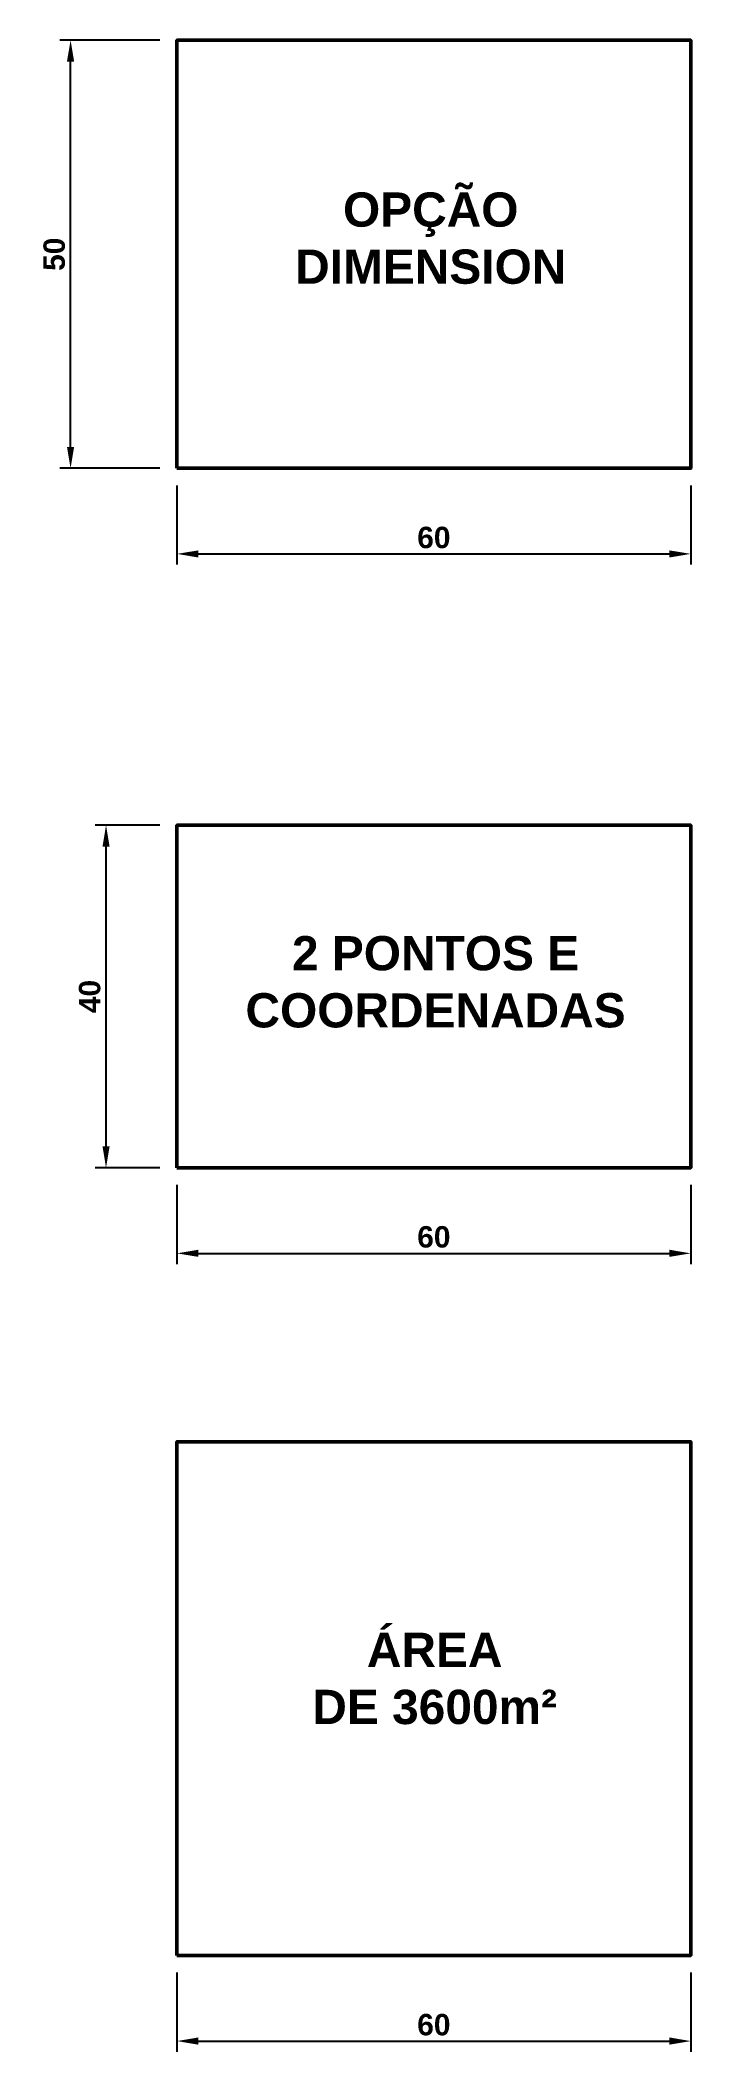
# Model space of a CAD drawing. Header units: millimetres. Extents: x 423 to 793, y -312 to -65.
# Drawn here: x 423.2 to 499.2, y -309.2 to -74.2 of the extents above.
import ezdxf

# ---------------------------------------------------------------- set-up
doc = ezdxf.new("R2010")
doc.units = ezdxf.units.MM
doc.header["$LTSCALE"] = 0.5
doc.layers.add('contorno', color=5, linetype='Continuous', lineweight=50)
doc.layers.add('cotas', color=7, linetype='Continuous', lineweight=9)
doc.layers.add('texto', color=102, linetype='Continuous')
doc.styles.get("Standard").update_dxf_attribs({"font": ''})
doc.styles.get('Standard').set_extended_font_data('Arial', bold=True)
doc.dimstyles.new('Annotative', dxfattribs={"dimscale": 0, "dimtxt": 2.5, "dimasz": 2.5, "dimexe": 1.25, "dimexo": 2, "dimtad": 1, "dimtxsty": 'Standard', "dimcen": 2.5, "dimclrt": 104, "dimadec": 0, "dimazin": 0, "dimtfac": 1, "dimtmove": 0, "dimatfit": 3, "dimfxl": 1, "dimarcsym": 0})

# ---------------------------------------------------------------- blocks, each defined once
blk = doc.blocks.new('*D2')
at = {"layer": 'cotas', "color": 0, "lineweight": -2, "transparency": 16777216}
for p, q in [((439.17, -207.89), (439.17, -217.14)), ((499.17, -207.89), (499.17, -217.14)), ((441.67, -215.89), (496.67, -215.89))]:
    blk.add_line(p, q, dxfattribs=at)
at = {"layer": 'cotas', "color": 0, "transparency": 16777216}
for points in [[(441.67, -215.47), (441.67, -216.3), (439.17, -215.89)], [(496.67, -215.47), (496.67, -216.3), (499.17, -215.89)]]:
    blk.add_solid(points, dxfattribs=at)
at = {"layer": 'Defpoints', "color": 0, "transparency": 16777216}
for p in [(439.17, -205.89), (499.17, -205.89), (499.17, -215.89)]:
    blk.add_point(p, dxfattribs=at)
at = {"layer": 'cotas', "color": 104, "transparency": 16777216, "insert": (469.17, -213.98), "char_height": 2.5, "attachment_point": 5}
blk.add_mtext('60', dxfattribs=at)
blk = doc.blocks.new('*D3')
at = {"layer": 'cotas', "color": 0, "lineweight": -2, "transparency": 16777216}
for p, q in [((437.17, -165.89), (429.64, -165.89)), ((430.89, -203.39), (430.89, -168.39)), ((437.17, -205.89), (429.64, -205.89))]:
    blk.add_line(p, q, dxfattribs=at)
at = {"layer": 'cotas', "color": 0, "transparency": 16777216}
for points in [[(430.48, -168.39), (431.31, -168.39), (430.89, -165.89)], [(430.48, -203.39), (431.31, -203.39), (430.89, -205.89)]]:
    blk.add_solid(points, dxfattribs=at)
at = {"layer": 'Defpoints', "color": 0, "transparency": 16777216}
for p in [(430.89, -165.89), (439.17, -165.89), (439.17, -205.89)]:
    blk.add_point(p, dxfattribs=at)
at = {"layer": 'cotas', "color": 104, "transparency": 16777216, "insert": (428.99, -185.89), "char_height": 2.5, "attachment_point": 5, "rotation": 90}
blk.add_mtext('40', dxfattribs=at)
blk = doc.blocks.new('*D4')
at = {"layer": 'cotas', "color": 0, "lineweight": -2, "transparency": 16777216}
for p, q in [((439.17, -299.9), (439.17, -309.15)), ((499.17, -299.9), (499.17, -309.15)), ((441.67, -307.9), (496.67, -307.9))]:
    blk.add_line(p, q, dxfattribs=at)
at = {"layer": 'cotas', "color": 0, "transparency": 16777216}
for points in [[(441.67, -307.48), (441.67, -308.32), (439.17, -307.9)], [(496.67, -307.48), (496.67, -308.32), (499.17, -307.9)]]:
    blk.add_solid(points, dxfattribs=at)
at = {"layer": 'Defpoints', "color": 0, "transparency": 16777216}
for p in [(439.17, -297.9), (499.17, -297.9), (499.17, -307.9)]:
    blk.add_point(p, dxfattribs=at)
at = {"layer": 'cotas', "color": 104, "transparency": 16777216, "insert": (469.17, -306), "char_height": 2.5, "attachment_point": 5}
blk.add_mtext('60', dxfattribs=at)
blk = doc.blocks.new('*D0')
at = {"layer": 'cotas', "color": 0, "lineweight": -2, "transparency": 16777216}
for p, q in [((439.17, -126.19), (439.17, -135.44)), ((499.17, -126.19), (499.17, -135.44)), ((441.67, -134.19), (496.67, -134.19))]:
    blk.add_line(p, q, dxfattribs=at)
at = {"layer": 'cotas', "color": 0, "transparency": 16777216}
for points in [[(441.67, -133.78), (441.67, -134.61), (439.17, -134.19)], [(496.67, -133.78), (496.67, -134.61), (499.17, -134.19)]]:
    blk.add_solid(points, dxfattribs=at)
at = {"layer": 'Defpoints', "color": 0, "transparency": 16777216}
for p in [(439.17, -124.19), (499.17, -124.19), (499.17, -134.19)]:
    blk.add_point(p, dxfattribs=at)
at = {"layer": 'cotas', "color": 104, "transparency": 16777216, "insert": (469.17, -132.29), "char_height": 2.5, "attachment_point": 5}
blk.add_mtext('60', dxfattribs=at)
blk = doc.blocks.new('*D1')
at = {"layer": 'cotas', "color": 0, "lineweight": -2, "transparency": 16777216}
for p, q in [((437.17, -74.19), (425.5, -74.19)), ((426.75, -121.69), (426.75, -76.69)), ((437.17, -124.19), (425.5, -124.19))]:
    blk.add_line(p, q, dxfattribs=at)
at = {"layer": 'cotas', "color": 0, "transparency": 16777216}
for points in [[(426.33, -76.69), (427.17, -76.69), (426.75, -74.19)], [(426.33, -121.69), (427.17, -121.69), (426.75, -124.19)]]:
    blk.add_solid(points, dxfattribs=at)
at = {"layer": 'Defpoints', "color": 0, "transparency": 16777216}
for p in [(426.75, -74.19), (439.17, -74.19), (439.17, -124.19)]:
    blk.add_point(p, dxfattribs=at)
at = {"layer": 'cotas', "color": 104, "transparency": 16777216, "insert": (424.85, -99.19), "char_height": 2.5, "attachment_point": 5, "rotation": 90}
blk.add_mtext('50', dxfattribs=at)

msp = doc.modelspace()

# ---------------------------------------------------------------- linework, layer by layer
at = {"layer": 'contorno'}
for points in [[(439.167, -124.192), (499.167, -124.192), (499.167, -74.192), (439.167, -74.192)], [(439.167, -205.885), (499.167, -205.885), (499.167, -165.885), (439.167, -165.885)], [(439.167, -297.9), (499.167, -297.9), (499.167, -237.9), (439.167, -237.9)]]:
    msp.add_lwpolyline(points, close=True, dxfattribs=at)

# ---------------------------------------------------------------- texts
at = {"layer": 'texto', "char_height": 4, "attachment_point": 5}
for s, insert in [('OPÇÃO\\PDIMENSION', (468.806, -97.333)), ('2 PONTOS E\\PCOORDENADAS', (469.369, -184.196)), ('ÁREA \\PDE 3600m²', (469.265, -265.568))]:
    msp.add_mtext_dynamic_manual_height_columns(s, width=100, gutter_width=227.479, heights=[0], dxfattribs=dict(at, insert=insert))

# ---------------------------------------------------------------- dimensions: what is measured, and where the dimension line sits
at = {"layer": 'cotas'}
for base, p1, p2, picture, middle in [((426.752, -74.192), (439.167, -124.192), (439.167, -74.192), '*D1', (424.85, -99.192)), ((430.894, -165.885), (439.167, -205.885), (439.167, -165.885), '*D3', (428.992, -185.885))]:
    dim = msp.add_linear_dim(base=base, p1=p1, p2=p2, angle=90, dimstyle='Annotative', dxfattribs=at)
    dim.commit()
    dim.dimension.update_dxf_attribs({"geometry": picture, "text_midpoint": middle})
for base, p1, p2, picture, middle in [((499.167, -134.192), (439.167, -124.192), (499.167, -124.192), '*D0', (469.167, -132.29)), ((499.167, -215.885), (439.167, -205.885), (499.167, -205.885), '*D2', (469.167, -213.984)), ((499.167, -307.9), (439.167, -297.9), (499.167, -297.9), '*D4', (469.167, -305.999))]:
    dim = msp.add_linear_dim(base=base, p1=p1, p2=p2, dimstyle='Annotative', dxfattribs=at)
    dim.commit()
    dim.dimension.update_dxf_attribs({"geometry": picture, "text_midpoint": middle})

doc.saveas('drawing.dxf')
